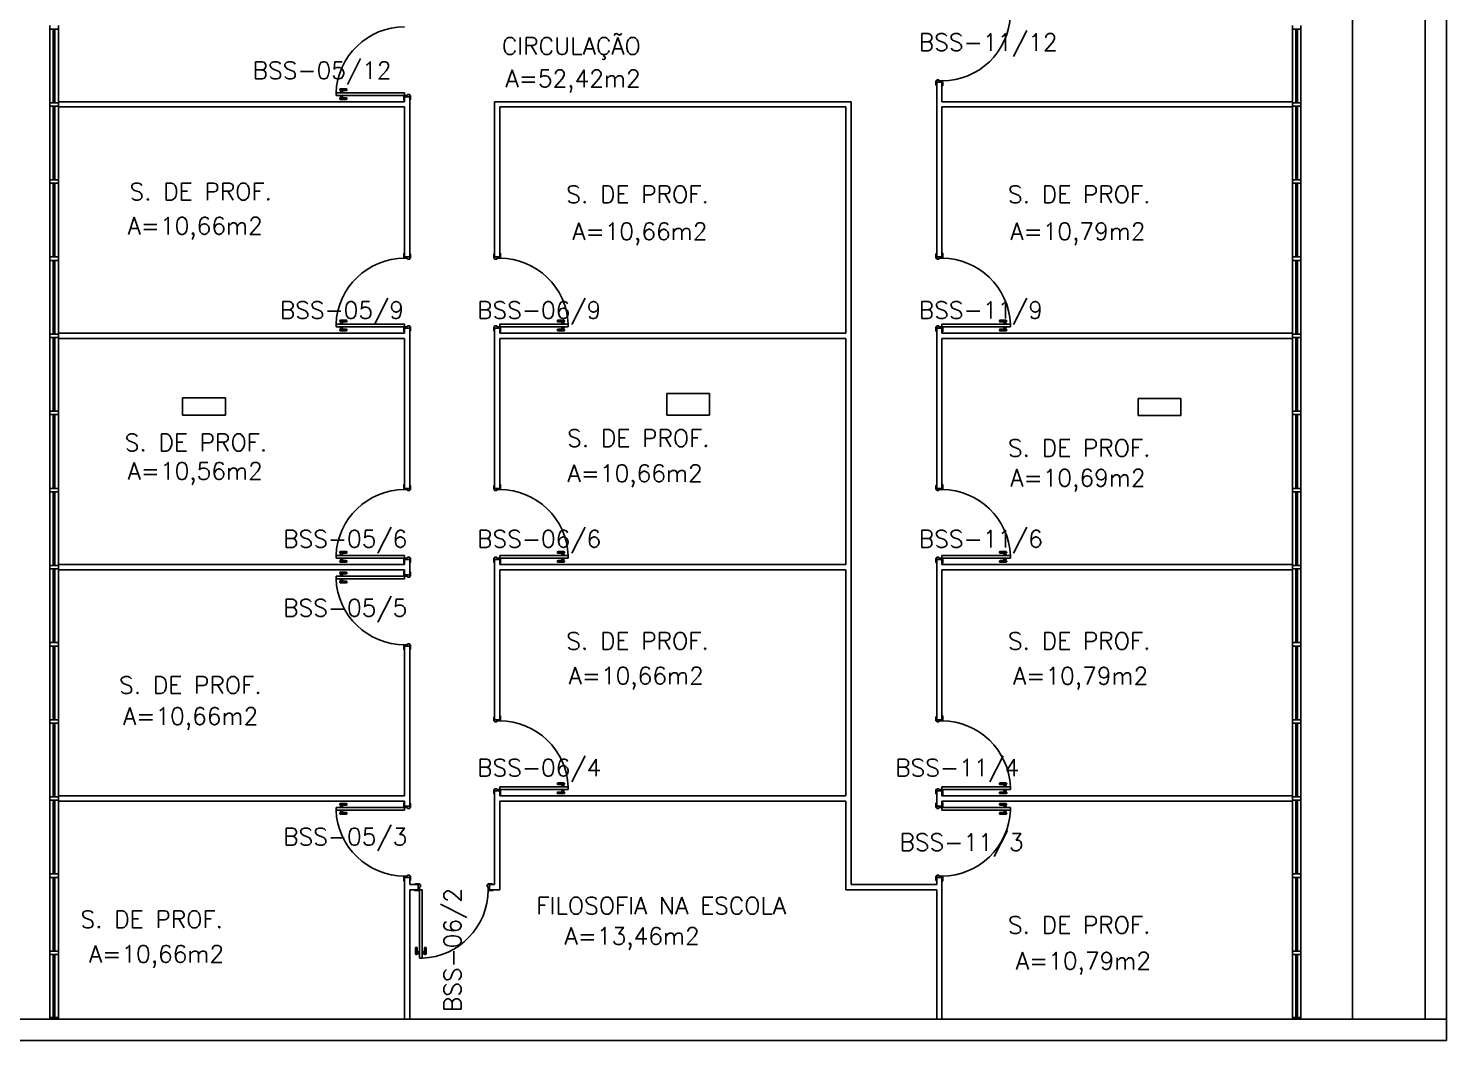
# Model space of a CAD drawing. Extents: x 272.3 to 314.2, y 193.7 to 231.5.
# Drawn here: x 297.67 to 314.22, y 193.68 to 205.49 of the extents above; entities that cross this region are included whole.
import ezdxf

# ---------------------------------------------------------------- set-up
doc = ezdxf.new("R2010")
doc.units = 0
doc.header["$LTSCALE"] = 0.01
for name, color, linetype in [('ALVENARIA', 2, 'CONTINUOUS'), ('AREA', 2, 'CONTINUOUS'), ('DIVISÓRIA', 2, 'CONTINUOUS'), ('ENDEREÇO', 2, 'CONTINUOUS'), ('JANELA', 1, 'CONTINUOUS'), ('MACANETA', 2, 'CONTINUOUS'), ('PISO', 1, 'CONTINUOUS'), ('PORTA', 2, 'CONTINUOUS'), ('TEXTO', 2, 'CONTINUOUS')]:
    doc.layers.add(name, color=color, linetype=linetype)
doc.styles.add('UNB-100', font='simplex.shx', dxfattribs={"height": 0.4})
doc.styles.add('UNB-200', font='simplex.shx', dxfattribs={"height": 0.3})

# ---------------------------------------------------------------- blocks, each defined once
blk = doc.blocks.new('MACANETA')
at = {"layer": 'MACANETA', "color": 1}
for p, q in [((-0.077, 0.052), (-0.077, 0.12)), ((-0.059, 0.052), (-0.059, 0.12)), ((-0.059, 0.075), (-0.036, 0.075)), ((-0.059, 0.052), (-0.036, 0.052)), ((-0.036, 0.044), (-0.036, 0.084)), ((-0.036, 0.084), (-0.03, 0.084)), ((-0.036, 0.044), (-0.03, 0.044)), ((0.006, 0.084), (0, 0.084)), ((0.006, 0.044), (0, 0.044)), ((0.006, 0.044), (0.006, 0.084)), ((0.029, 0.075), (0.006, 0.075)), ((0.029, 0.052), (0.006, 0.052)), ((0.029, 0.052), (0.029, 0.12)), ((0.047, 0.052), (0.047, 0.12))]:
    blk.add_line(p, q, dxfattribs=at)
for centre, start, end in [((-0.068, 0.12), 90, 180), ((-0.068, 0.052), 180, 270), ((-0.068, 0.12), 0, 90), ((-0.068, 0.052), 270, 0), ((0.038, 0.12), 90, 180), ((0.038, 0.052), 180, 270), ((0.038, 0.12), 0, 90), ((0.038, 0.052), 270, 0)]:
    blk.add_arc(centre, 0.00874, start, end, dxfattribs=at)
blk = doc.blocks.new('DOOR80')
at = {"layer": 'PORTA'}
for p, q in [((0.015, -0.8), (0.015, 0)), ((0.015, 0), (0.045, 0)), ((0.045, -0.8), (0.045, 0)), ((0.045, -0.8), (0.015, -0.8))]:
    blk.add_line(p, q, dxfattribs=at)
at = {"layer": 'PORTA', "color": 1}
blk.add_arc((0.015, 0), 0.8, 272.1491, 0, dxfattribs=at)
at = {"layer": 'PORTA'}
blk.add_blockref('MACANETA', (0.045, -0.8), dxfattribs=at)
blk = doc.blocks.new('DOOR-80')
at = {"layer": 'PORTA'}
for p, q in [((-0.045, -0.8), (-0.045, 0)), ((-0.015, 0), (-0.045, 0)), ((-0.015, -0.8), (-0.015, 0)), ((-0.045, -0.8), (-0.015, -0.8))]:
    blk.add_line(p, q, dxfattribs=at)
at = {"layer": 'PORTA', "color": 1}
blk.add_arc((-0.015, 0), 0.8, 180, 267.8509, dxfattribs=at)
at = {"layer": 'PORTA'}
blk.add_blockref('MACANETA', (-0.015, -0.8), dxfattribs=at)

msp = doc.modelspace()

# ---------------------------------------------------------------- linework, layer by layer
at = {"layer": 'ALVENARIA'}
for p, q in [((299.474, 201.178), (299.974, 201.178)), ((299.474, 200.978), (299.474, 201.178)), ((299.974, 200.978), (299.974, 201.178)), ((305.624, 201.228), (305.124, 201.228)), ((305.124, 201.228), (305.124, 200.978)), ((305.624, 201.228), (305.624, 200.978)), ((310.624, 201.171), (311.124, 201.171)), ((310.624, 201.171), (310.624, 200.971)), ((311.124, 201.171), (311.124, 200.971)), ((299.474, 200.978), (299.974, 200.978)), ((305.624, 200.978), (305.124, 200.978)), ((310.624, 200.971), (311.124, 200.971)), ((314.224, 193.928), (291.124, 193.928)), ((314.224, 193.928), (314.224, 193.678)), ((314.224, 193.678), (291.124, 193.678))]:
    msp.add_line(p, q, dxfattribs=at)
at = {"layer": 'DIVISÓRIA'}
for p, q in [((308.274, 204.878), (308.264, 204.878)), ((308.264, 204.878), (308.264, 204.828)), ((308.264, 204.828), (308.274, 204.828)), ((308.299, 204.888), (308.274, 204.888)), ((308.274, 204.888), (308.274, 204.878)), ((308.274, 204.863), (308.274, 204.878)), ((308.334, 204.863), (308.274, 204.863)), ((308.274, 204.863), (308.274, 202.823)), ((308.299, 204.878), (308.299, 204.888)), ((308.334, 204.878), (308.299, 204.878)), ((308.334, 204.868), (308.334, 204.878)), ((308.344, 204.868), (308.334, 204.868)), ((308.334, 204.863), (308.334, 204.868)), ((308.334, 204.863), (308.334, 204.633)), ((308.334, 204.818), (308.344, 204.818)), ((308.344, 204.818), (308.344, 204.868)), ((298.024, 204.633), (302.064, 204.633)), ((298.024, 204.573), (302.064, 204.573)), ((302.054, 204.698), (302.064, 204.698)), ((302.054, 204.648), (302.054, 204.698)), ((302.064, 204.648), (302.054, 204.648)), ((302.064, 204.708), (302.099, 204.708)), ((302.064, 204.698), (302.064, 204.708)), ((302.064, 204.693), (302.064, 204.698)), ((302.064, 204.693), (302.064, 204.633)), ((302.064, 204.693), (302.124, 204.693)), ((302.064, 204.573), (302.064, 202.823)), ((302.099, 204.718), (302.124, 204.718)), ((302.099, 204.708), (302.099, 204.718)), ((302.124, 204.718), (302.124, 204.708)), ((302.124, 204.693), (302.124, 204.708)), ((302.124, 204.708), (302.134, 204.708)), ((302.124, 204.693), (302.124, 204.573)), ((302.134, 204.658), (302.124, 204.658)), ((302.124, 204.573), (302.124, 202.823)), ((302.134, 204.708), (302.134, 204.658)), ((303.114, 204.633), (303.114, 202.823)), ((303.114, 204.633), (307.274, 204.633)), ((303.174, 204.573), (303.174, 202.823)), ((303.174, 204.573), (307.214, 204.573)), ((307.214, 204.573), (307.214, 201.933)), ((307.274, 204.633), (307.274, 195.499)), ((308.334, 204.633), (312.424, 204.633)), ((308.334, 204.573), (312.424, 204.573)), ((308.334, 204.573), (308.334, 202.823)), ((302.054, 202.868), (302.054, 202.818)), ((302.064, 202.868), (302.054, 202.868)), ((302.054, 202.818), (302.064, 202.818)), ((302.064, 202.823), (302.064, 202.818)), ((302.064, 202.823), (302.124, 202.823)), ((302.064, 202.818), (302.064, 202.808)), ((302.064, 202.808), (302.099, 202.808)), ((302.099, 202.808), (302.099, 202.798)), ((302.099, 202.798), (302.124, 202.798)), ((302.134, 202.858), (302.124, 202.858)), ((302.124, 202.823), (302.124, 202.808)), ((302.124, 202.808), (302.134, 202.808)), ((302.124, 202.798), (302.124, 202.808)), ((302.134, 202.808), (302.134, 202.858)), ((303.104, 202.808), (303.104, 202.858)), ((303.104, 202.858), (303.114, 202.858)), ((303.114, 202.808), (303.104, 202.808)), ((303.174, 202.823), (303.114, 202.823)), ((303.114, 202.823), (303.114, 202.808)), ((303.114, 202.798), (303.114, 202.808)), ((303.139, 202.798), (303.114, 202.798)), ((303.174, 202.808), (303.139, 202.808)), ((303.139, 202.808), (303.139, 202.798)), ((303.174, 202.868), (303.184, 202.868)), ((303.174, 202.823), (303.174, 202.818)), ((303.184, 202.818), (303.174, 202.818)), ((303.174, 202.818), (303.174, 202.808)), ((303.184, 202.868), (303.184, 202.818)), ((308.264, 202.808), (308.264, 202.858)), ((308.264, 202.858), (308.274, 202.858)), ((308.274, 202.808), (308.264, 202.808)), ((308.334, 202.823), (308.274, 202.823)), ((308.274, 202.823), (308.274, 202.808)), ((308.274, 202.798), (308.274, 202.808)), ((308.299, 202.798), (308.274, 202.798)), ((308.334, 202.808), (308.299, 202.808)), ((308.299, 202.808), (308.299, 202.798)), ((308.334, 202.868), (308.344, 202.868)), ((308.334, 202.823), (308.334, 202.818)), ((308.344, 202.818), (308.334, 202.818)), ((308.334, 202.818), (308.334, 202.808)), ((308.344, 202.868), (308.344, 202.818)), ((298.024, 201.933), (302.064, 201.933)), ((302.054, 201.998), (302.064, 201.998)), ((302.054, 201.948), (302.054, 201.998)), ((302.064, 201.948), (302.054, 201.948)), ((302.064, 202.008), (302.099, 202.008)), ((302.064, 201.998), (302.064, 202.008)), ((302.064, 201.993), (302.064, 201.998)), ((302.064, 201.993), (302.064, 201.933)), ((302.064, 201.993), (302.124, 201.993)), ((302.099, 202.018), (302.124, 202.018)), ((302.099, 202.008), (302.099, 202.018)), ((302.124, 202.018), (302.124, 202.008)), ((302.124, 201.993), (302.124, 202.008)), ((302.124, 202.008), (302.134, 202.008)), ((302.124, 201.993), (302.124, 200.123)), ((302.134, 201.958), (302.124, 201.958)), ((302.134, 202.008), (302.134, 201.958)), ((303.114, 202.008), (303.104, 202.008)), ((303.104, 202.008), (303.104, 201.958)), ((303.104, 201.958), (303.114, 201.958)), ((303.139, 202.018), (303.114, 202.018)), ((303.114, 202.018), (303.114, 202.008)), ((303.114, 201.993), (303.114, 202.008)), ((303.174, 201.993), (303.114, 201.993)), ((303.114, 201.993), (303.114, 200.123)), ((303.139, 202.008), (303.139, 202.018)), ((303.174, 202.008), (303.139, 202.008)), ((303.174, 201.998), (303.174, 202.008)), ((303.184, 201.998), (303.174, 201.998)), ((303.174, 201.993), (303.174, 201.998)), ((303.174, 201.993), (303.174, 201.933)), ((303.174, 201.948), (303.184, 201.948)), ((303.174, 201.933), (307.214, 201.933)), ((303.184, 201.948), (303.184, 201.998)), ((308.274, 202.008), (308.264, 202.008)), ((308.264, 202.008), (308.264, 201.958)), ((308.264, 201.958), (308.274, 201.958)), ((308.299, 202.018), (308.274, 202.018)), ((308.274, 202.018), (308.274, 202.008)), ((308.274, 201.993), (308.274, 202.008)), ((308.334, 201.993), (308.274, 201.993)), ((308.274, 201.993), (308.274, 200.123)), ((308.299, 202.008), (308.299, 202.018)), ((308.334, 202.008), (308.299, 202.008)), ((308.334, 201.998), (308.334, 202.008)), ((308.344, 201.998), (308.334, 201.998)), ((308.334, 201.993), (308.334, 201.998)), ((308.334, 201.993), (308.334, 201.933)), ((308.334, 201.948), (308.344, 201.948)), ((308.334, 201.933), (312.424, 201.933)), ((308.344, 201.948), (308.344, 201.998)), ((298.024, 201.873), (302.064, 201.873)), ((302.064, 201.873), (302.064, 200.123)), ((303.174, 201.873), (307.214, 201.873)), ((303.174, 201.873), (303.174, 200.123)), ((307.214, 201.873), (307.214, 199.233)), ((308.334, 201.873), (312.424, 201.873)), ((308.334, 201.873), (308.334, 200.123)), ((302.054, 200.168), (302.054, 200.118)), ((302.064, 200.168), (302.054, 200.168)), ((302.054, 200.118), (302.064, 200.118)), ((302.064, 200.123), (302.064, 200.118)), ((302.064, 200.123), (302.124, 200.123)), ((302.064, 200.118), (302.064, 200.108)), ((302.064, 200.108), (302.099, 200.108)), ((302.099, 200.108), (302.099, 200.098)), ((302.099, 200.098), (302.124, 200.098)), ((302.134, 200.158), (302.124, 200.158)), ((302.124, 200.123), (302.124, 200.108)), ((302.124, 200.108), (302.134, 200.108)), ((302.124, 200.098), (302.124, 200.108)), ((302.134, 200.108), (302.134, 200.158)), ((303.104, 200.108), (303.104, 200.158)), ((303.104, 200.158), (303.114, 200.158)), ((303.114, 200.108), (303.104, 200.108)), ((303.174, 200.123), (303.114, 200.123)), ((303.114, 200.123), (303.114, 200.108)), ((303.114, 200.098), (303.114, 200.108)), ((303.139, 200.098), (303.114, 200.098)), ((303.174, 200.108), (303.139, 200.108)), ((303.139, 200.108), (303.139, 200.098)), ((303.174, 200.168), (303.184, 200.168)), ((303.174, 200.123), (303.174, 200.118)), ((303.184, 200.118), (303.174, 200.118)), ((303.174, 200.118), (303.174, 200.108)), ((303.184, 200.168), (303.184, 200.118)), ((308.264, 200.108), (308.264, 200.158)), ((308.264, 200.158), (308.274, 200.158)), ((308.274, 200.108), (308.264, 200.108)), ((308.334, 200.123), (308.274, 200.123)), ((308.274, 200.123), (308.274, 200.108)), ((308.274, 200.098), (308.274, 200.108)), ((308.299, 200.098), (308.274, 200.098)), ((308.334, 200.108), (308.299, 200.108)), ((308.299, 200.108), (308.299, 200.098)), ((308.334, 200.168), (308.344, 200.168)), ((308.334, 200.123), (308.334, 200.118)), ((308.344, 200.118), (308.334, 200.118)), ((308.334, 200.118), (308.334, 200.108)), ((308.344, 200.168), (308.344, 200.118)), ((302.054, 199.298), (302.064, 199.298)), ((302.054, 199.248), (302.054, 199.298)), ((302.064, 199.308), (302.099, 199.308)), ((302.064, 199.298), (302.064, 199.308)), ((302.064, 199.293), (302.064, 199.298)), ((302.064, 199.293), (302.064, 199.233)), ((302.064, 199.293), (302.124, 199.293)), ((302.099, 199.318), (302.124, 199.318)), ((302.099, 199.308), (302.099, 199.318)), ((302.124, 199.318), (302.124, 199.308)), ((302.124, 199.293), (302.124, 199.308)), ((302.124, 199.308), (302.134, 199.308)), ((302.124, 199.293), (302.124, 199.113)), ((302.134, 199.308), (302.134, 199.258)), ((303.114, 199.308), (303.104, 199.308)), ((303.104, 199.308), (303.104, 199.258)), ((303.139, 199.318), (303.114, 199.318)), ((303.114, 199.318), (303.114, 199.308)), ((303.114, 199.293), (303.114, 199.308)), ((303.174, 199.293), (303.114, 199.293)), ((303.114, 199.293), (303.114, 197.423)), ((303.139, 199.308), (303.139, 199.318)), ((303.174, 199.308), (303.139, 199.308)), ((303.174, 199.298), (303.174, 199.308)), ((303.184, 199.298), (303.174, 199.298)), ((303.174, 199.293), (303.174, 199.298)), ((303.174, 199.293), (303.174, 199.233)), ((303.184, 199.248), (303.184, 199.298)), ((308.274, 199.308), (308.264, 199.308)), ((308.264, 199.308), (308.264, 199.258)), ((308.299, 199.318), (308.274, 199.318)), ((308.274, 199.318), (308.274, 199.308)), ((308.274, 199.293), (308.274, 199.308)), ((308.334, 199.293), (308.274, 199.293)), ((308.274, 199.293), (308.274, 197.423)), ((308.299, 199.308), (308.299, 199.318)), ((308.334, 199.308), (308.299, 199.308)), ((308.334, 199.298), (308.334, 199.308)), ((308.344, 199.298), (308.334, 199.298)), ((308.334, 199.293), (308.334, 199.298)), ((308.334, 199.293), (308.334, 199.233)), ((308.344, 199.248), (308.344, 199.298)), ((298.024, 199.233), (302.064, 199.233)), ((298.024, 199.173), (302.064, 199.173)), ((302.064, 199.248), (302.054, 199.248)), ((302.064, 199.158), (302.054, 199.158)), ((302.054, 199.158), (302.054, 199.108)), ((302.054, 199.108), (302.064, 199.108)), ((302.064, 199.173), (302.064, 199.113)), ((302.064, 199.113), (302.124, 199.113)), ((302.064, 199.113), (302.064, 199.108)), ((302.064, 199.108), (302.064, 199.098)), ((302.064, 199.098), (302.099, 199.098)), ((302.099, 199.098), (302.099, 199.088)), ((302.134, 199.258), (302.124, 199.258)), ((302.134, 199.148), (302.124, 199.148)), ((302.124, 199.113), (302.124, 199.098)), ((302.124, 199.088), (302.124, 199.098)), ((302.124, 199.098), (302.134, 199.098)), ((302.134, 199.098), (302.134, 199.148)), ((303.104, 199.258), (303.114, 199.258)), ((303.174, 199.248), (303.184, 199.248)), ((303.174, 199.233), (307.214, 199.233)), ((303.174, 199.173), (307.214, 199.173)), ((303.174, 199.173), (303.174, 197.423)), ((307.214, 199.173), (307.214, 196.533)), ((308.264, 199.258), (308.274, 199.258)), ((308.334, 199.248), (308.344, 199.248)), ((308.334, 199.233), (312.424, 199.233)), ((308.334, 199.173), (312.424, 199.173)), ((308.334, 199.173), (308.334, 197.423)), ((302.099, 199.088), (302.124, 199.088)), ((302.054, 198.238), (302.054, 198.288)), ((302.054, 198.288), (302.064, 198.288)), ((302.064, 198.288), (302.064, 198.298)), ((302.064, 198.298), (302.099, 198.298)), ((302.064, 198.283), (302.064, 198.288)), ((302.064, 198.283), (302.064, 196.533)), ((302.064, 198.283), (302.124, 198.283)), ((302.099, 198.298), (302.099, 198.308)), ((302.099, 198.308), (302.124, 198.308)), ((302.124, 198.308), (302.124, 198.298)), ((302.124, 198.298), (302.134, 198.298)), ((302.124, 198.283), (302.124, 198.298)), ((302.124, 198.283), (302.124, 196.398)), ((302.134, 198.298), (302.134, 198.248)), ((302.064, 198.238), (302.054, 198.238)), ((302.134, 198.248), (302.124, 198.248)), ((303.104, 197.408), (303.104, 197.458)), ((303.104, 197.458), (303.114, 197.458)), ((303.174, 197.468), (303.184, 197.468)), ((303.184, 197.468), (303.184, 197.418)), ((308.264, 197.408), (308.264, 197.458)), ((308.264, 197.458), (308.274, 197.458)), ((308.334, 197.468), (308.344, 197.468)), ((308.344, 197.468), (308.344, 197.418)), ((303.114, 197.408), (303.104, 197.408)), ((303.174, 197.423), (303.114, 197.423)), ((303.114, 197.423), (303.114, 197.408)), ((303.114, 197.398), (303.114, 197.408)), ((303.139, 197.398), (303.114, 197.398)), ((303.174, 197.408), (303.139, 197.408)), ((303.139, 197.408), (303.139, 197.398)), ((303.174, 197.423), (303.174, 197.418)), ((303.184, 197.418), (303.174, 197.418)), ((303.174, 197.418), (303.174, 197.408)), ((308.274, 197.408), (308.264, 197.408)), ((308.334, 197.423), (308.274, 197.423)), ((308.274, 197.423), (308.274, 197.408)), ((308.274, 197.398), (308.274, 197.408)), ((308.299, 197.398), (308.274, 197.398)), ((308.334, 197.408), (308.299, 197.408)), ((308.299, 197.408), (308.299, 197.398)), ((308.334, 197.423), (308.334, 197.418)), ((308.344, 197.418), (308.334, 197.418)), ((308.334, 197.418), (308.334, 197.408)), ((303.139, 196.618), (303.114, 196.618)), ((303.114, 196.618), (303.114, 196.608)), ((303.139, 196.608), (303.139, 196.618)), ((308.299, 196.618), (308.274, 196.618)), ((308.274, 196.618), (308.274, 196.608)), ((308.299, 196.608), (308.299, 196.618)), ((298.024, 196.533), (302.064, 196.533)), ((298.024, 196.473), (302.064, 196.473)), ((302.054, 196.458), (302.054, 196.408)), ((302.064, 196.458), (302.054, 196.458)), ((302.064, 196.473), (302.064, 196.413)), ((303.114, 196.608), (303.104, 196.608)), ((303.104, 196.608), (303.104, 196.558)), ((303.104, 196.558), (303.114, 196.558)), ((303.114, 196.593), (303.114, 196.608)), ((303.174, 196.593), (303.114, 196.593)), ((303.114, 196.593), (303.114, 195.499)), ((303.174, 196.608), (303.139, 196.608)), ((303.174, 196.598), (303.174, 196.608)), ((303.184, 196.598), (303.174, 196.598)), ((303.174, 196.593), (303.174, 196.598)), ((303.174, 196.593), (303.174, 196.533)), ((303.174, 196.548), (303.184, 196.548)), ((303.174, 196.533), (307.214, 196.533)), ((303.174, 196.473), (307.214, 196.473)), ((303.174, 196.473), (303.174, 195.439)), ((303.184, 196.548), (303.184, 196.598)), ((307.214, 196.473), (307.214, 195.439)), ((308.274, 196.608), (308.264, 196.608)), ((308.264, 196.608), (308.264, 196.558)), ((308.264, 196.558), (308.274, 196.558)), ((308.274, 196.593), (308.274, 196.608)), ((308.334, 196.593), (308.274, 196.593)), ((308.274, 196.593), (308.274, 196.413)), ((308.334, 196.608), (308.299, 196.608)), ((308.334, 196.598), (308.334, 196.608)), ((308.344, 196.598), (308.334, 196.598)), ((308.334, 196.593), (308.334, 196.598)), ((308.334, 196.593), (308.334, 196.533)), ((308.334, 196.548), (308.344, 196.548)), ((308.334, 196.533), (312.424, 196.533)), ((308.334, 196.473), (312.424, 196.473)), ((308.334, 196.473), (308.334, 196.413)), ((308.334, 196.458), (308.344, 196.458)), ((308.344, 196.548), (308.344, 196.598)), ((308.344, 196.458), (308.344, 196.408)), ((302.054, 196.408), (302.064, 196.408)), ((302.064, 196.413), (302.064, 196.408)), ((302.064, 196.413), (302.124, 196.413)), ((302.064, 196.408), (302.064, 196.398)), ((302.064, 196.398), (302.099, 196.398)), ((302.099, 196.398), (302.099, 196.388)), ((302.099, 196.388), (302.124, 196.388)), ((302.134, 196.448), (302.124, 196.448)), ((302.124, 196.413), (302.124, 196.398)), ((302.124, 196.398), (302.134, 196.398)), ((302.124, 196.388), (302.124, 196.398)), ((302.134, 196.398), (302.134, 196.448)), ((308.264, 196.398), (308.264, 196.448)), ((308.264, 196.448), (308.274, 196.448)), ((308.274, 196.398), (308.264, 196.398)), ((308.334, 196.413), (308.274, 196.413)), ((308.274, 196.413), (308.274, 196.398)), ((308.274, 196.388), (308.274, 196.398)), ((308.299, 196.388), (308.274, 196.388)), ((308.334, 196.398), (308.299, 196.398)), ((308.299, 196.398), (308.299, 196.388)), ((308.334, 196.413), (308.334, 196.408)), ((308.344, 196.408), (308.334, 196.408)), ((308.334, 196.408), (308.334, 196.398)), ((302.054, 195.588), (302.064, 195.588)), ((302.054, 195.538), (302.054, 195.588)), ((302.064, 195.538), (302.054, 195.538)), ((302.064, 195.598), (302.099, 195.598)), ((302.064, 195.588), (302.064, 195.598)), ((302.064, 195.583), (302.064, 195.588)), ((302.064, 195.583), (302.064, 193.928)), ((302.064, 195.583), (302.124, 195.583)), ((302.099, 195.608), (302.124, 195.608)), ((302.099, 195.598), (302.099, 195.608)), ((302.124, 195.608), (302.124, 195.598)), ((302.124, 195.583), (302.124, 195.598)), ((302.124, 195.598), (302.134, 195.598)), ((302.124, 195.583), (302.124, 195.499)), ((302.134, 195.548), (302.124, 195.548)), ((302.124, 195.499), (302.224, 195.499)), ((302.134, 195.598), (302.134, 195.548)), ((302.239, 195.509), (302.189, 195.509)), ((302.189, 195.509), (302.189, 195.499)), ((302.224, 195.499), (302.224, 195.439)), ((302.224, 195.439), (302.224, 195.499)), ((302.224, 195.499), (302.239, 195.499)), ((302.239, 195.499), (302.239, 195.509)), ((302.249, 195.499), (302.239, 195.499)), ((302.239, 195.439), (302.239, 195.474)), ((302.239, 195.474), (302.249, 195.474)), ((302.249, 195.474), (302.249, 195.499)), ((303.029, 195.474), (303.029, 195.499)), ((303.029, 195.499), (303.039, 195.499)), ((303.039, 195.474), (303.029, 195.474)), ((303.039, 195.499), (303.039, 195.509)), ((303.039, 195.509), (303.089, 195.509)), ((303.054, 195.499), (303.039, 195.499)), ((303.039, 195.439), (303.039, 195.474)), ((303.054, 195.439), (303.054, 195.499)), ((303.054, 195.499), (303.114, 195.499)), ((303.089, 195.509), (303.089, 195.499)), ((307.274, 195.499), (308.274, 195.499)), ((308.274, 195.598), (308.264, 195.598)), ((308.264, 195.598), (308.264, 195.548)), ((308.264, 195.548), (308.274, 195.548)), ((308.299, 195.608), (308.274, 195.608)), ((308.274, 195.608), (308.274, 195.598)), ((308.274, 195.583), (308.274, 195.598)), ((308.334, 195.583), (308.274, 195.583)), ((308.274, 195.583), (308.274, 195.499)), ((308.299, 195.598), (308.299, 195.608)), ((308.334, 195.598), (308.299, 195.598)), ((308.334, 195.588), (308.334, 195.598)), ((308.344, 195.588), (308.334, 195.588)), ((308.334, 195.583), (308.334, 195.588)), ((308.334, 195.583), (308.334, 193.928)), ((308.334, 195.538), (308.344, 195.538)), ((308.344, 195.538), (308.344, 195.588)), ((302.124, 195.439), (302.224, 195.439)), ((302.124, 195.439), (302.124, 193.928)), ((302.164, 195.439), (302.224, 195.439)), ((302.179, 195.439), (302.179, 195.429)), ((302.179, 195.429), (302.229, 195.429)), ((302.224, 195.439), (302.229, 195.439)), ((302.229, 195.429), (302.229, 195.439)), ((302.229, 195.439), (302.239, 195.439)), ((303.049, 195.439), (303.039, 195.439)), ((303.049, 195.429), (303.049, 195.439)), ((303.054, 195.439), (303.049, 195.439)), ((303.099, 195.429), (303.049, 195.429)), ((303.054, 195.439), (303.174, 195.439)), ((303.099, 195.439), (303.099, 195.429)), ((307.214, 195.439), (308.274, 195.439)), ((308.274, 195.439), (308.274, 193.928))]:
    msp.add_line(p, q, dxfattribs=at)
at = {"layer": 'JANELA'}
for p, q in [((297.924, 205.483), (297.924, 205.523)), ((297.924, 205.483), (297.924, 204.623)), ((298.024, 205.483), (297.924, 205.483)), ((297.964, 205.483), (297.964, 204.623)), ((297.984, 205.483), (297.984, 204.623)), ((298.024, 205.523), (298.024, 205.483)), ((298.024, 205.483), (298.024, 204.623)), ((312.424, 205.483), (312.424, 205.523)), ((312.424, 205.483), (312.424, 204.623)), ((312.524, 205.483), (312.424, 205.483)), ((312.464, 205.483), (312.464, 204.623)), ((312.484, 205.483), (312.484, 204.623)), ((312.524, 205.523), (312.524, 205.483)), ((312.524, 205.483), (312.524, 204.623)), ((297.924, 204.583), (297.924, 204.623)), ((298.024, 204.623), (297.924, 204.623)), ((297.924, 204.583), (297.924, 203.723)), ((298.024, 204.583), (297.924, 204.583)), ((297.964, 204.583), (297.964, 203.723)), ((297.984, 204.583), (297.984, 203.723)), ((298.024, 204.623), (298.024, 204.583)), ((298.024, 204.583), (298.024, 203.723)), ((312.424, 204.583), (312.424, 204.623)), ((312.524, 204.623), (312.424, 204.623)), ((312.524, 204.583), (312.424, 204.583)), ((312.424, 204.583), (312.424, 203.723)), ((312.464, 204.583), (312.464, 203.723)), ((312.484, 204.583), (312.484, 203.723)), ((312.524, 204.623), (312.524, 204.583)), ((312.524, 204.583), (312.524, 203.723)), ((297.924, 203.723), (298.024, 203.723)), ((297.924, 203.683), (297.924, 203.723)), ((297.924, 203.683), (297.924, 202.823)), ((298.024, 203.683), (297.924, 203.683)), ((297.964, 203.683), (297.964, 202.823)), ((297.984, 203.683), (297.984, 202.823)), ((298.024, 203.723), (298.024, 203.683)), ((298.024, 203.683), (298.024, 202.823)), ((312.424, 203.683), (312.424, 203.723)), ((312.424, 203.723), (312.524, 203.723)), ((312.424, 203.683), (312.424, 202.823)), ((312.524, 203.683), (312.424, 203.683)), ((312.464, 203.683), (312.464, 202.823)), ((312.484, 203.683), (312.484, 202.823)), ((312.524, 203.723), (312.524, 203.683)), ((312.524, 203.683), (312.524, 202.823)), ((298.024, 202.823), (297.924, 202.823)), ((297.924, 202.783), (297.924, 202.823)), ((297.924, 202.783), (297.924, 201.923)), ((298.024, 202.783), (297.924, 202.783)), ((297.964, 202.783), (297.964, 201.923)), ((297.984, 202.783), (297.984, 201.923)), ((298.024, 202.823), (298.024, 202.783)), ((298.024, 202.783), (298.024, 201.923)), ((312.424, 202.783), (312.424, 202.823)), ((312.524, 202.823), (312.424, 202.823)), ((312.524, 202.783), (312.424, 202.783)), ((312.424, 202.783), (312.424, 201.923)), ((312.464, 202.783), (312.464, 201.923)), ((312.484, 202.783), (312.484, 201.923)), ((312.524, 202.823), (312.524, 202.783)), ((312.524, 202.783), (312.524, 201.923)), ((298.024, 201.923), (297.924, 201.923)), ((297.924, 201.883), (297.924, 201.923)), ((298.024, 201.923), (298.024, 201.883)), ((312.424, 201.873), (312.424, 201.933)), ((312.524, 201.923), (312.424, 201.923)), ((312.524, 201.923), (312.524, 201.883)), ((297.924, 201.883), (297.924, 201.023)), ((298.024, 201.883), (297.924, 201.883)), ((297.964, 201.883), (297.964, 201.023)), ((297.984, 201.883), (297.984, 201.023)), ((298.024, 201.883), (298.024, 201.023)), ((312.424, 201.883), (312.424, 201.023)), ((312.524, 201.883), (312.424, 201.883)), ((312.464, 201.883), (312.464, 201.023)), ((312.484, 201.883), (312.484, 201.023)), ((312.524, 201.883), (312.524, 201.023)), ((298.024, 201.023), (297.924, 201.023)), ((297.924, 200.983), (297.924, 201.023)), ((297.924, 200.983), (297.924, 200.123)), ((298.024, 200.983), (297.924, 200.983)), ((297.964, 200.983), (297.964, 200.123)), ((297.984, 200.983), (297.984, 200.123)), ((298.024, 201.023), (298.024, 200.983)), ((298.024, 200.983), (298.024, 200.123)), ((312.424, 200.983), (312.424, 201.023)), ((312.524, 201.023), (312.424, 201.023)), ((312.524, 200.983), (312.424, 200.983)), ((312.424, 200.983), (312.424, 200.123)), ((312.464, 200.983), (312.464, 200.123)), ((312.484, 200.983), (312.484, 200.123)), ((312.524, 201.023), (312.524, 200.983)), ((312.524, 200.983), (312.524, 200.123)), ((298.024, 200.123), (297.924, 200.123)), ((297.924, 200.083), (297.924, 200.123)), ((298.024, 200.123), (298.024, 200.083)), ((312.424, 200.083), (312.424, 200.123)), ((312.524, 200.123), (312.424, 200.123)), ((312.524, 200.123), (312.524, 200.083)), ((298.024, 200.083), (297.924, 200.083)), ((297.924, 200.083), (297.924, 199.223)), ((297.964, 200.083), (297.964, 199.223)), ((297.984, 200.083), (297.984, 199.223)), ((298.024, 200.083), (298.024, 199.223)), ((312.524, 200.083), (312.424, 200.083)), ((312.424, 200.083), (312.424, 199.223)), ((312.464, 200.083), (312.464, 199.223)), ((312.484, 200.083), (312.484, 199.223)), ((312.524, 200.083), (312.524, 199.223)), ((298.024, 199.223), (297.924, 199.223)), ((297.924, 199.183), (297.924, 199.223)), ((297.924, 199.183), (297.924, 198.323)), ((298.024, 199.183), (297.924, 199.183)), ((297.964, 199.183), (297.964, 198.323)), ((297.984, 199.183), (297.984, 198.323)), ((298.024, 199.223), (298.024, 199.183)), ((298.024, 199.183), (298.024, 198.323)), ((312.424, 199.183), (312.424, 199.223)), ((312.524, 199.223), (312.424, 199.223)), ((312.524, 199.183), (312.424, 199.183)), ((312.424, 199.183), (312.424, 198.323)), ((312.464, 199.183), (312.464, 198.323)), ((312.484, 199.183), (312.484, 198.323)), ((312.524, 199.223), (312.524, 199.183)), ((312.524, 199.183), (312.524, 198.323)), ((298.024, 198.323), (297.924, 198.323)), ((297.924, 198.283), (297.924, 198.323)), ((297.924, 198.283), (297.924, 197.423)), ((298.024, 198.283), (297.924, 198.283)), ((297.964, 198.283), (297.964, 197.423)), ((297.984, 198.283), (297.984, 197.423)), ((298.024, 198.323), (298.024, 198.283)), ((298.024, 198.283), (298.024, 197.423)), ((312.424, 198.283), (312.424, 198.323)), ((312.524, 198.323), (312.424, 198.323)), ((312.524, 198.283), (312.424, 198.283)), ((312.424, 198.283), (312.424, 197.423)), ((312.464, 198.283), (312.464, 197.423)), ((312.484, 198.283), (312.484, 197.423)), ((312.524, 198.323), (312.524, 198.283)), ((312.524, 198.283), (312.524, 197.423)), ((298.024, 197.423), (297.924, 197.423)), ((297.924, 197.383), (297.924, 197.423)), ((297.924, 197.383), (297.924, 196.523)), ((298.024, 197.383), (297.924, 197.383)), ((297.964, 197.383), (297.964, 196.523)), ((297.984, 197.383), (297.984, 196.523)), ((298.024, 197.423), (298.024, 197.383)), ((298.024, 197.383), (298.024, 196.523)), ((312.424, 197.383), (312.424, 197.423)), ((312.524, 197.423), (312.424, 197.423)), ((312.424, 197.383), (312.424, 196.523)), ((312.524, 197.383), (312.424, 197.383)), ((312.464, 197.383), (312.464, 196.523)), ((312.484, 197.383), (312.484, 196.523)), ((312.524, 197.423), (312.524, 197.383)), ((312.524, 197.383), (312.524, 196.523)), ((298.024, 196.523), (297.924, 196.523)), ((297.924, 196.483), (297.924, 196.523)), ((297.924, 196.483), (297.924, 195.623)), ((298.024, 196.483), (297.924, 196.483)), ((297.964, 196.483), (297.964, 195.623)), ((297.984, 196.483), (297.984, 195.623)), ((298.024, 196.523), (298.024, 196.483)), ((298.024, 196.483), (298.024, 195.623)), ((312.424, 196.483), (312.424, 196.523)), ((312.524, 196.523), (312.424, 196.523)), ((312.524, 196.483), (312.424, 196.483)), ((312.424, 196.483), (312.424, 195.623)), ((312.464, 196.483), (312.464, 195.623)), ((312.484, 196.483), (312.484, 195.623)), ((312.524, 196.523), (312.524, 196.483)), ((312.524, 196.483), (312.524, 195.623)), ((297.924, 195.583), (297.924, 195.623)), ((298.024, 195.623), (297.924, 195.623)), ((298.024, 195.623), (298.024, 195.583)), ((312.524, 195.623), (312.424, 195.623)), ((312.424, 195.583), (312.424, 195.623)), ((312.524, 195.623), (312.524, 195.583)), ((297.924, 195.583), (297.924, 194.723)), ((298.024, 195.583), (297.924, 195.583)), ((297.964, 195.583), (297.964, 194.723)), ((297.984, 195.583), (297.984, 194.723)), ((298.024, 195.583), (298.024, 194.723)), ((312.424, 195.583), (312.424, 194.723)), ((312.524, 195.583), (312.424, 195.583)), ((312.464, 195.583), (312.464, 194.723)), ((312.484, 195.583), (312.484, 194.723)), ((312.524, 195.583), (312.524, 194.723)), ((297.924, 194.723), (298.024, 194.723)), ((297.924, 194.683), (297.924, 194.723)), ((298.024, 194.683), (297.924, 194.683)), ((297.924, 193.948), (297.924, 194.683)), ((297.964, 193.948), (297.964, 194.683)), ((297.984, 193.948), (297.984, 194.683)), ((298.024, 194.723), (298.024, 194.683)), ((298.024, 193.948), (298.024, 194.683)), ((312.424, 194.683), (312.424, 194.723)), ((312.424, 194.723), (312.524, 194.723)), ((312.424, 193.948), (312.424, 194.683)), ((312.524, 194.683), (312.424, 194.683)), ((312.464, 193.948), (312.464, 194.683)), ((312.484, 193.948), (312.484, 194.683)), ((312.524, 194.723), (312.524, 194.683)), ((312.524, 193.948), (312.524, 194.683)), ((297.924, 193.948), (297.924, 193.928)), ((298.024, 193.948), (297.924, 193.948)), ((298.024, 193.928), (298.024, 193.948)), ((312.524, 193.948), (312.424, 193.948)), ((312.424, 193.948), (312.424, 193.928)), ((312.524, 193.928), (312.524, 193.948))]:
    msp.add_line(p, q, dxfattribs=at)
at = {"layer": 'PISO'}
for p, q in [((313.974, 231.228), (313.974, 193.928)), ((314.224, 231.228), (314.224, 193.928)), ((313.124, 215.278), (313.124, 193.928))]:
    msp.add_line(p, q, dxfattribs=at)

# ---------------------------------------------------------------- block references
at = {"layer": 'PORTA'}
for name, p, rotation in [('DOOR-80', (308.334, 205.693), 90.00000000771712), ('DOOR-80', (302.064, 204.693), 270.0000000025727), ('DOOR-80', (302.064, 201.993), 270.0000000025727), ('DOOR80', (303.174, 201.993), 90.00000000257238), ('DOOR80', (308.334, 201.993), 90.00000000257238), ('DOOR-80', (302.064, 199.293), 270.0000000025726), ('DOOR80', (303.174, 199.293), 90.00000000257238), ('DOOR80', (308.334, 199.293), 90.00000000257238), ('DOOR80', (302.064, 199.113), 270.0000000077174), ('DOOR80', (303.174, 196.593), 90.00000000257238), ('DOOR80', (308.334, 196.593), 90.00000000257297), ('DOOR80', (302.064, 196.413), 270.0000000077174), ('DOOR-80', (308.334, 196.413), 90.00000000771712), ('DOOR80', (302.224, 195.439), 7.717426697695373e-09)]:
    msp.add_blockref(name, p, dxfattribs=dict(at, rotation=rotation))

# ---------------------------------------------------------------- texts
at = {"layer": 'AREA', "style": 'UNB-100'}
for s, p in [('A=52,42m2', (303.242, 204.805)), ('A=10,66m2', (298.832, 203.087)), ('A=10,66m2', (304.021, 203.022)), ('A=10,79m2', (309.133, 203.022)), ('A=10,56m2', (298.832, 200.226)), ('A=10,66m2', (303.966, 200.199)), ('A=10,69m2', (309.133, 200.146)), ('A=10,66m2', (303.978, 197.837)), ('A=10,79m2', (309.165, 197.835)), ('A=10,66m2', (298.779, 197.365)), ('A=13,46m2', (303.931, 194.799)), ('A=10,66m2', (298.381, 194.59)), ('A=10,79m2', (309.197, 194.509))]:
    msp.add_text(s, height=0.2, dxfattribs=at).set_placement(p)
at = {"layer": 'ENDEREÇO', "style": 'UNB-100'}
for s, p in [('BSS-11/12', (308.064, 205.229)), ('BSS-05/12', (300.291, 204.901)), ('BSS-05/9', (300.608, 202.103)), ('BSS-06/9', (302.91, 202.103)), ('BSS-11/9', (308.064, 202.103)), ('BSS-05/6', (300.647, 199.433)), ('BSS-06/6', (302.91, 199.433)), ('BSS-11/6', (308.064, 199.433)), ('BSS-05/5', (300.647, 198.628)), ('BSS-06/4', (302.91, 196.763)), ('BSS-11/4', (307.789, 196.763)), ('BSS-05/3', (300.647, 195.958)), ('BSS-11/3', (307.839, 195.894))]:
    msp.add_text(s, height=0.2, dxfattribs=at).set_placement(p)
msp.add_text('BSS-06/2', height=0.2, rotation=90, dxfattribs=at).set_placement((302.723, 194.01))
at = {"layer": 'TEXTO', "style": 'UNB-200'}
for s, p in [('CIRCULAÇÃO', (303.2, 205.184)), ('S. DE PROF.', (298.854, 203.486)), ('S. DE PROF.', (303.951, 203.453)), ('S. DE PROF.', (309.105, 203.453)), ('S. DE PROF.', (298.798, 200.558)), ('S. DE PROF.', (303.961, 200.609)), ('S. DE PROF.', (309.105, 200.494)), ('S. DE PROF.', (303.951, 198.242)), ('S. DE PROF.', (309.105, 198.242)), ('S. DE PROF.', (298.733, 197.727)), ('FILOSOFIA NA ESCOLA', (303.602, 195.154)), ('S. DE PROF.', (298.282, 194.993)), ('S. DE PROF.', (309.105, 194.928))]:
    msp.add_text(s, height=0.2, dxfattribs=at).set_placement(p)

doc.saveas('drawing.dxf')
